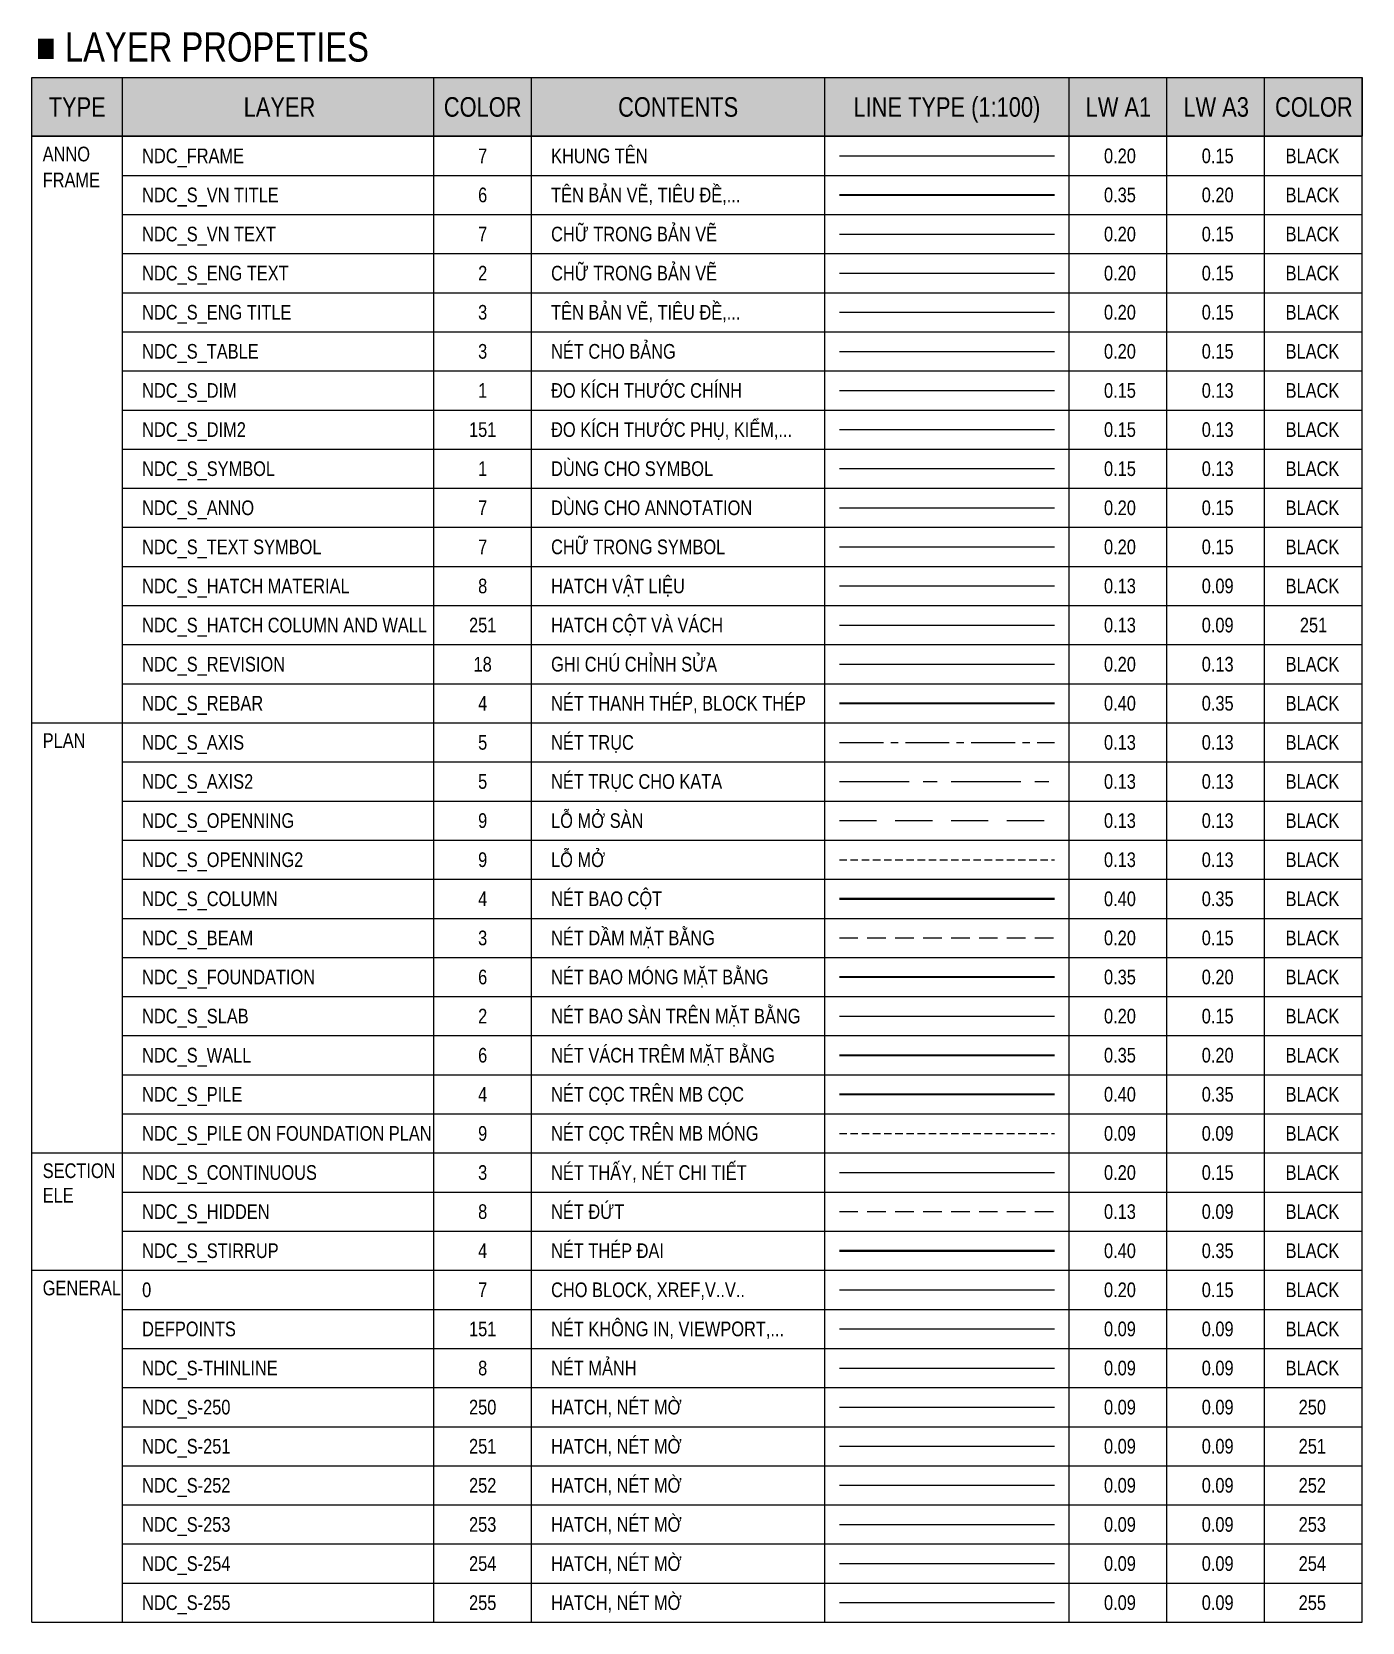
# Model space of a CAD drawing. Header units: millimetres. Extents: x -415354 to 883813, y -531490 to 486716.
# Drawn here: x -415354 to -392664, y 112038 to 139152 of the extents above; entities that cross this region are included whole.
import ezdxf
from ezdxf.enums import TextEntityAlignment as Align

# ---------------------------------------------------------------- set-up
doc = ezdxf.new("R2010")
doc.units = ezdxf.units.MM
doc.header["$MEASUREMENT"] = 0
for name, pattern in [('CENTER', [50.8, 31.75, -6.35, 6.35, -6.35]), ('CENTER2', [1.125, 0.75, -0.125, 0.125, -0.125]), ('DASHED', [19.05, 12.7, -6.35]), ('DASHED2', [9.525, 6.35, -3.175]), ('HIDDEN2', [4.7625, 3.175, -1.5875])]:
    doc.linetypes.add(name, pattern=pattern)
doc.layers.get('Defpoints').update_dxf_attribs({"lineweight": 9})
for name, color, linetype, lineweight in [('NDC_FRAME', 7, 'Continuous', 20), ('NDC_S-COLUMN', 4, 'Continuous', 40), ('NDC_S_250', 250, 'Continuous', 9), ('NDC_S_251', 251, 'Continuous', 9), ('NDC_S_252', 252, 'Continuous', 9), ('NDC_S_253', 253, 'Continuous', 9), ('NDC_S_254', 254, 'Continuous', 9), ('NDC_S_255', 255, 'Continuous', 9), ('NDC_S_ANNO', 7, 'Continuous', 20), ('NDC_S_AXIS', 5, 'CENTER2', 13), ('NDC_S_AXIS2', 5, 'CENTER', 13), ('NDC_S_BEAM', 3, 'HIDDEN2', 20), ('NDC_S_CONTINUOUS', 3, 'Continuous', 20), ('NDC_S_DIM', 1, 'Continuous', 15), ('NDC_S_DIM2', 151, 'Continuous', 15), ('NDC_S_ENG TEXT', 2, 'Continuous', 20), ('NDC_S_ENG TITLE', 3, 'Continuous', 20), ('NDC_S_FOUNDATION', 6, 'Continuous', 35), ('NDC_S_HATCH COLUMN AND WALL', 251, 'Continuous', 13), ('NDC_S_HATCH MATERIAL', 8, 'Continuous', 13), ('NDC_S_HIDDEN', 8, 'HIDDEN2', 13), ('NDC_S_LEADER', 1, 'Continuous', 15), ('NDC_S_OPENING', 9, 'DASHED2', 13), ('NDC_S_OPENING2', 9, 'DASHED', 13), ('NDC_S_PILE', 4, 'Continuous', 35), ('NDC_S_PILE ON FOUNDATION PLAN', 9, 'DASHED', 9), ('NDC_S_REBAR', 4, 'Continuous', 35), ('NDC_S_SLAB', 2, 'Continuous', 20), ('NDC_S_STIRRUP', 4, 'Continuous', 40), ('NDC_S_TEXT SYMBOL', 7, 'Continuous', 20), ('NDC_S_THIN LINE', 8, 'Continuous', 9), ('NDC_S_VN TEXT', 7, 'Continuous', 20), ('NDC_S_VN TITLE', 6, 'Continuous', 35), ('NDC_S_WALL', 6, 'Continuous', 35), ('NDC_Table', 3, 'Continuous', 20)]:
    doc.layers.add(name, color=color, linetype=linetype, lineweight=lineweight)
doc.layers.add('NDC_S_REVISION', color=18, linetype='Continuous', lineweight=20, plot=False)
doc.styles.add('NDC_VIE TXT', font='arial.ttf', dxfattribs={"width": 0.8})

msp = doc.modelspace()

# ---------------------------------------------------------------- hatches: boundary and pattern name
at = {"layer": 'NDC_S_253'}
h = msp.add_hatch(color=256, dxfattribs=at)
h.dxf.hatch_style = 1
h.paths.add_polyline_path([(-415353.9, 138371.3), (-392664.2, 138371.3), (-392664.2, 137371.3), (-415353.9, 137371.3)])

# ---------------------------------------------------------------- linework, layer by layer
msp.add_line((-401580.8, 117704.6), (-397914.2, 117704.6))
at = {"layer": 'Defpoints'}
msp.add_line((-401580.8, 117037.9), (-397914.2, 117037.9), dxfattribs=at)
at = {"layer": 'NDC_FRAME'}
for p, q in [((-415353.9, 112037.9), (-415353.9, 138371.3)), ((-415353.9, 138371.3), (-392664.2, 138371.3)), ((-413805.5, 112037.9), (-413805.5, 138371.3)), ((-408497.5, 112037.9), (-408497.5, 138371.3)), ((-406830.8, 112037.9), (-406830.8, 138371.3)), ((-401830.8, 112037.9), (-401830.8, 138371.3)), ((-397664.2, 112037.9), (-397664.2, 138371.3)), ((-397664.2, 112037.9), (-397664.2, 138371.3)), ((-395997.5, 112037.9), (-395997.5, 138371.3)), ((-394330.8, 112037.9), (-394330.8, 138371.3)), ((-392664.2, 112037.9), (-392664.2, 138371.3)), ((-401580.8, 137037.9), (-397914.2, 137037.9)), ((-413805.5, 132704.6), (-392664.2, 132704.6)), ((-413805.5, 132037.9), (-392664.2, 132037.9)), ((-413805.5, 131371.3), (-392664.2, 131371.3)), ((-413805.5, 130704.6), (-392664.2, 130704.6)), ((-413805.5, 130037.9), (-392664.2, 130037.9)), ((-413805.5, 129371.3), (-392664.2, 129371.3)), ((-413805.5, 128704.6), (-392664.2, 128704.6)), ((-413805.5, 128037.9), (-392664.2, 128037.9)), ((-415353.9, 127371.3), (-392664.2, 127371.3)), ((-413805.5, 126704.6), (-392664.2, 126704.6)), ((-413805.5, 126037.9), (-392664.2, 126037.9)), ((-413805.5, 125371.3), (-392664.2, 125371.3)), ((-413805.5, 124704.6), (-392664.2, 124704.6)), ((-413805.5, 124037.9), (-392664.2, 124037.9)), ((-413805.5, 123371.3), (-392664.2, 123371.3)), ((-413805.5, 122704.6), (-392664.2, 122704.6)), ((-413805.5, 122037.9), (-392664.2, 122037.9)), ((-413805.5, 121371.3), (-392664.2, 121371.3)), ((-413805.5, 120704.6), (-392664.2, 120704.6)), ((-415353.9, 120037.9), (-392664.2, 120037.9)), ((-413805.5, 119371.3), (-392664.2, 119371.3)), ((-413805.5, 118704.6), (-392664.2, 118704.6)), ((-415353.9, 118037.9), (-392664.2, 118037.9)), ((-413805.5, 117371.3), (-392664.2, 117371.3)), ((-413805.5, 116704.6), (-392664.2, 116704.6)), ((-413805.5, 116037.9), (-392664.2, 116037.9)), ((-413805.5, 115371.3), (-392664.2, 115371.3)), ((-413805.5, 114704.6), (-392664.2, 114704.6)), ((-413805.5, 114037.9), (-392664.2, 114037.9)), ((-413805.5, 113371.3), (-392664.2, 113371.3)), ((-413805.5, 112704.6), (-392664.2, 112704.6)), ((-415353.9, 112037.9), (-392664.2, 112037.9))]:
    msp.add_line(p, q, dxfattribs=at)
for points in [[(-415353.9, 137371.3), (-392664.2, 137371.3)], [(-413805.5, 136704.6), (-392664.2, 136704.6)], [(-413805.5, 136037.9), (-392664.2, 136037.9)], [(-413805.5, 135371.3), (-392664.2, 135371.3)], [(-413805.5, 134704.6), (-392664.2, 134704.6)], [(-413805.5, 134037.9), (-392664.2, 134037.9)], [(-413805.5, 133371.3), (-392664.2, 133371.3)]]:
    msp.add_lwpolyline(points, dxfattribs=at)
at = {"layer": 'NDC_S-COLUMN'}
msp.add_line((-401580.8, 124371.3), (-397914.2, 124371.3), dxfattribs=at)
at = {"layer": 'NDC_S_250'}
msp.add_line((-401580.8, 115704.6), (-397914.2, 115704.6), dxfattribs=at)
at = {"layer": 'NDC_S_251'}
msp.add_line((-401580.8, 115037.9), (-397914.2, 115037.9), dxfattribs=at)
at = {"layer": 'NDC_S_252'}
msp.add_line((-401580.8, 114371.3), (-397914.2, 114371.3), dxfattribs=at)
at = {"layer": 'NDC_S_253'}
msp.add_line((-401580.8, 113704.6), (-397914.2, 113704.6), dxfattribs=at)
msp.add_lwpolyline([(-415353.9, 138371.3), (-392664.2, 138371.3), (-392664.2, 137371.3), (-415353.9, 137371.3)], close=True, dxfattribs=at)
at = {"layer": 'NDC_S_254'}
msp.add_line((-401580.8, 113037.9), (-397914.2, 113037.9), dxfattribs=at)
at = {"layer": 'NDC_S_255'}
msp.add_line((-401580.8, 112371.3), (-397914.2, 112371.3), dxfattribs=at)
at = {"layer": 'NDC_S_ANNO'}
msp.add_line((-401580.8, 131037.9), (-397914.2, 131037.9), dxfattribs=at)
at = {"layer": 'NDC_S_AXIS', "ltscale": 1000}
msp.add_line((-401580.8, 127037.9), (-397914.2, 127037.9), dxfattribs=at)
at = {"layer": 'NDC_S_AXIS2', "ltscale": 37.5}
msp.add_line((-401580.8, 126371.3), (-397914.2, 126371.3), dxfattribs=at)
at = {"layer": 'NDC_S_BEAM', "ltscale": 100}
msp.add_line((-401580.8, 123704.6), (-397914.2, 123704.6), dxfattribs=at)
at = {"layer": 'NDC_S_CONTINUOUS'}
msp.add_line((-401580.8, 119704.6), (-397914.2, 119704.6), dxfattribs=at)
at = {"layer": 'NDC_S_DIM'}
msp.add_line((-401580.8, 133037.9), (-397914.2, 133037.9), dxfattribs=at)
at = {"layer": 'NDC_S_DIM2'}
msp.add_line((-401580.8, 132371.3), (-397914.2, 132371.3), dxfattribs=at)
at = {"layer": 'NDC_S_ENG TEXT'}
msp.add_line((-401580.8, 135037.9), (-397914.2, 135037.9), dxfattribs=at)
at = {"layer": 'NDC_S_ENG TITLE'}
msp.add_line((-401580.8, 134371.3), (-397914.2, 134371.3), dxfattribs=at)
at = {"layer": 'NDC_S_FOUNDATION'}
msp.add_line((-401580.8, 123037.9), (-397914.2, 123037.9), dxfattribs=at)
at = {"layer": 'NDC_S_HATCH COLUMN AND WALL'}
msp.add_line((-401580.8, 129037.9), (-397914.2, 129037.9), dxfattribs=at)
at = {"layer": 'NDC_S_HATCH MATERIAL'}
msp.add_line((-401580.8, 129704.6), (-397914.2, 129704.6), dxfattribs=at)
at = {"layer": 'NDC_S_HIDDEN', "ltscale": 100}
msp.add_line((-401580.8, 119037.9), (-397914.2, 119037.9), dxfattribs=at)
at = {"layer": 'NDC_S_LEADER'}
msp.add_line((-401580.8, 131704.6), (-397914.2, 131704.6), dxfattribs=at)
at = {"layer": 'NDC_S_OPENING', "ltscale": 100}
msp.add_line((-401580.8, 125704.6), (-397914.2, 125704.6), dxfattribs=at)
at = {"layer": 'NDC_S_OPENING2', "ltscale": 10}
msp.add_line((-401580.8, 125037.9), (-397914.2, 125037.9), dxfattribs=at)
at = {"layer": 'NDC_S_PILE'}
msp.add_line((-401580.8, 121037.9), (-397914.2, 121037.9), dxfattribs=at)
at = {"layer": 'NDC_S_PILE ON FOUNDATION PLAN', "ltscale": 10}
msp.add_line((-401580.8, 120371.3), (-397914.2, 120371.3), dxfattribs=at)
at = {"layer": 'NDC_S_REBAR'}
msp.add_line((-401580.8, 127704.6), (-397914.2, 127704.6), dxfattribs=at)
at = {"layer": 'NDC_S_REVISION'}
msp.add_line((-401580.8, 128371.3), (-397914.2, 128371.3), dxfattribs=at)
at = {"layer": 'NDC_S_SLAB'}
msp.add_line((-401580.8, 122371.3), (-397914.2, 122371.3), dxfattribs=at)
at = {"layer": 'NDC_S_STIRRUP'}
msp.add_line((-401580.8, 118371.3), (-397914.2, 118371.3), dxfattribs=at)
at = {"layer": 'NDC_S_TEXT SYMBOL'}
msp.add_line((-401580.8, 130371.3), (-397914.2, 130371.3), dxfattribs=at)
at = {"layer": 'NDC_S_THIN LINE'}
msp.add_line((-401580.8, 116371.3), (-397914.2, 116371.3), dxfattribs=at)
at = {"layer": 'NDC_S_VN TEXT'}
msp.add_line((-401580.8, 135704.6), (-397914.2, 135704.6), dxfattribs=at)
at = {"layer": 'NDC_S_VN TITLE'}
msp.add_line((-401580.8, 136371.3), (-397914.2, 136371.3), dxfattribs=at)
at = {"layer": 'NDC_S_WALL'}
msp.add_line((-401580.8, 121704.6), (-397914.2, 121704.6), dxfattribs=at)
at = {"layer": 'NDC_Table'}
msp.add_line((-401580.8, 133704.6), (-397914.2, 133704.6), dxfattribs=at)

# ---------------------------------------------------------------- texts
at = {"style": 'NDC_VIE TXT', "width": 0.8}
msp.add_text('7', height=250, dxfattribs=at).set_placement((-407664.2, 117704.6), align=Align.MIDDLE_CENTER)
at = {"layer": 'Defpoints', "style": 'NDC_VIE TXT', "width": 0.8}
msp.add_text('151', height=250, dxfattribs=at).set_placement((-407664.2, 117037.9), align=Align.MIDDLE_CENTER)
at = {"layer": 'NDC_FRAME', "style": 'NDC_VIE TXT', "width": 0.8}
msp.add_text('7', height=250, dxfattribs=at).set_placement((-407664.2, 137037.9), align=Align.MIDDLE_CENTER)
at = {"layer": 'NDC_S-COLUMN', "style": 'NDC_VIE TXT', "width": 0.8}
msp.add_text('4', height=250, dxfattribs=at).set_placement((-407664.2, 124371.3), align=Align.MIDDLE_CENTER)
at = {"layer": 'NDC_S_250', "style": 'NDC_VIE TXT', "width": 0.8}
msp.add_text('250', height=250, dxfattribs=at).set_placement((-407664.2, 115704.6), align=Align.MIDDLE_CENTER)
at = {"layer": 'NDC_S_251', "style": 'NDC_VIE TXT', "width": 0.8}
msp.add_text('251', height=250, dxfattribs=at).set_placement((-407664.2, 115037.9), align=Align.MIDDLE_CENTER)
at = {"layer": 'NDC_S_252', "style": 'NDC_VIE TXT', "width": 0.8}
msp.add_text('252', height=250, dxfattribs=at).set_placement((-407664.2, 114371.3), align=Align.MIDDLE_CENTER)
at = {"layer": 'NDC_S_253', "style": 'NDC_VIE TXT', "width": 0.8}
msp.add_text('253', height=250, dxfattribs=at).set_placement((-407664.2, 113704.6), align=Align.MIDDLE_CENTER)
at = {"layer": 'NDC_S_254', "style": 'NDC_VIE TXT', "width": 0.8}
msp.add_text('254', height=250, dxfattribs=at).set_placement((-407664.2, 113037.9), align=Align.MIDDLE_CENTER)
at = {"layer": 'NDC_S_255', "style": 'NDC_VIE TXT', "width": 0.8}
msp.add_text('255', height=250, dxfattribs=at).set_placement((-407664.2, 112371.3), align=Align.MIDDLE_CENTER)
at = {"layer": 'NDC_S_ANNO', "style": 'NDC_VIE TXT', "width": 0.8}
msp.add_text('7', height=250, dxfattribs=at).set_placement((-407664.2, 131037.9), align=Align.MIDDLE_CENTER)
at = {"layer": 'NDC_S_AXIS', "style": 'NDC_VIE TXT', "width": 0.8}
msp.add_text('5', height=250, dxfattribs=at).set_placement((-407664.2, 127037.9), align=Align.MIDDLE_CENTER)
at = {"layer": 'NDC_S_AXIS2', "style": 'NDC_VIE TXT', "width": 0.8}
msp.add_text('5', height=250, dxfattribs=at).set_placement((-407664.2, 126371.3), align=Align.MIDDLE_CENTER)
at = {"layer": 'NDC_S_BEAM', "style": 'NDC_VIE TXT', "width": 0.8}
msp.add_text('3', height=250, dxfattribs=at).set_placement((-407664.2, 123704.6), align=Align.MIDDLE_CENTER)
at = {"layer": 'NDC_S_CONTINUOUS', "style": 'NDC_VIE TXT', "width": 0.8}
msp.add_text('3', height=250, dxfattribs=at).set_placement((-407664.2, 119704.6), align=Align.MIDDLE_CENTER)
at = {"layer": 'NDC_S_DIM', "style": 'NDC_VIE TXT', "width": 0.8}
msp.add_text('1', height=250, dxfattribs=at).set_placement((-407664.2, 133037.9), align=Align.MIDDLE_CENTER)
at = {"layer": 'NDC_S_DIM2', "style": 'NDC_VIE TXT', "width": 0.8}
msp.add_text('151', height=250, dxfattribs=at).set_placement((-407664.2, 132371.3), align=Align.MIDDLE_CENTER)
at = {"layer": 'NDC_S_ENG TEXT', "style": 'NDC_VIE TXT', "width": 0.8}
msp.add_text('2', height=250, dxfattribs=at).set_placement((-407664.2, 135037.9), align=Align.MIDDLE_CENTER)
at = {"layer": 'NDC_S_ENG TITLE', "style": 'NDC_VIE TXT', "width": 0.8}
msp.add_text('3', height=250, dxfattribs=at).set_placement((-407664.2, 134371.3), align=Align.MIDDLE_CENTER)
at = {"layer": 'NDC_S_FOUNDATION', "style": 'NDC_VIE TXT', "width": 0.8}
msp.add_text('6', height=250, dxfattribs=at).set_placement((-407664.2, 123037.9), align=Align.MIDDLE_CENTER)
at = {"layer": 'NDC_S_HATCH COLUMN AND WALL', "style": 'NDC_VIE TXT', "width": 0.8}
msp.add_text('251', height=250, dxfattribs=at).set_placement((-407664.2, 129037.9), align=Align.MIDDLE_CENTER)
at = {"layer": 'NDC_S_HATCH MATERIAL', "style": 'NDC_VIE TXT', "width": 0.8}
msp.add_text('8', height=250, dxfattribs=at).set_placement((-407664.2, 129704.6), align=Align.MIDDLE_CENTER)
at = {"layer": 'NDC_S_HIDDEN', "style": 'NDC_VIE TXT', "width": 0.8}
msp.add_text('8', height=250, dxfattribs=at).set_placement((-407664.2, 119037.9), align=Align.MIDDLE_CENTER)
at = {"layer": 'NDC_S_LEADER', "style": 'NDC_VIE TXT', "width": 0.8}
msp.add_text('1', height=250, dxfattribs=at).set_placement((-407664.2, 131704.6), align=Align.MIDDLE_CENTER)
at = {"layer": 'NDC_S_OPENING', "style": 'NDC_VIE TXT', "width": 0.8}
msp.add_text('9', height=250, dxfattribs=at).set_placement((-407664.2, 125704.6), align=Align.MIDDLE_CENTER)
at = {"layer": 'NDC_S_OPENING2', "style": 'NDC_VIE TXT', "width": 0.8}
msp.add_text('9', height=250, dxfattribs=at).set_placement((-407664.2, 125037.9), align=Align.MIDDLE_CENTER)
at = {"layer": 'NDC_S_PILE', "style": 'NDC_VIE TXT', "width": 0.8}
msp.add_text('4', height=250, dxfattribs=at).set_placement((-407664.2, 121037.9), align=Align.MIDDLE_CENTER)
at = {"layer": 'NDC_S_PILE ON FOUNDATION PLAN', "style": 'NDC_VIE TXT', "width": 0.8}
msp.add_text('9', height=250, dxfattribs=at).set_placement((-407664.2, 120371.3), align=Align.MIDDLE_CENTER)
at = {"layer": 'NDC_S_REBAR', "style": 'NDC_VIE TXT', "width": 0.8}
msp.add_text('4', height=250, dxfattribs=at).set_placement((-407664.2, 127704.6), align=Align.MIDDLE_CENTER)
at = {"layer": 'NDC_S_REVISION', "style": 'NDC_VIE TXT', "width": 0.8}
msp.add_text('18', height=250, dxfattribs=at).set_placement((-407664.2, 128371.3), align=Align.MIDDLE_CENTER)
at = {"layer": 'NDC_S_SLAB', "style": 'NDC_VIE TXT', "width": 0.8}
msp.add_text('2', height=250, dxfattribs=at).set_placement((-407664.2, 122371.3), align=Align.MIDDLE_CENTER)
at = {"layer": 'NDC_S_STIRRUP', "style": 'NDC_VIE TXT', "width": 0.8}
msp.add_text('4', height=250, dxfattribs=at).set_placement((-407664.2, 118371.3), align=Align.MIDDLE_CENTER)
at = {"layer": 'NDC_S_TEXT SYMBOL', "style": 'NDC_VIE TXT', "width": 0.8}
msp.add_text('7', height=250, dxfattribs=at).set_placement((-407664.2, 130371.3), align=Align.MIDDLE_CENTER)
at = {"layer": 'NDC_S_THIN LINE', "style": 'NDC_VIE TXT', "width": 0.8}
msp.add_text('8', height=250, dxfattribs=at).set_placement((-407664.2, 116371.3), align=Align.MIDDLE_CENTER)
at = {"layer": 'NDC_S_VN TEXT', "color": 3, "style": 'NDC_VIE TXT', "width": 0.8}
for s, height, p in [('■ LAYER PROPETIES', 500, (-415282, 138895)), ('KHUNG TÊN', 250, (-406497.5, 137037.9)), ('ANNO', 250, (-415168.1, 137069)), ('NDC_FRAME', 250, (-413472.2, 137037.9)), ('0.20', 250, (-397067.6, 137037.9)), ('0.15', 250, (-395400.9, 137037.9)), ('BLACK', 250, (-393970.6, 137037.9)), ('FRAME', 250, (-415168.1, 136627.2)), ('NDC_S_VN TITLE', 250, (-413472.2, 136371.3)), ('TÊN BẢN VẼ, TIÊU ĐỀ,...', 250, (-406497.5, 136371.3)), ('0.35', 250, (-397067.6, 136371.3)), ('0.20', 250, (-395400.9, 136371.3)), ('BLACK', 250, (-393970.6, 136371.3)), ('CHỮ TRONG BẢN VẼ', 250, (-406497.5, 135704.6)), ('NDC_S_VN TEXT', 250, (-413472.2, 135704.6)), ('0.20', 250, (-397067.6, 135704.6)), ('0.15', 250, (-395400.9, 135704.6)), ('BLACK', 250, (-393970.6, 135704.6)), ('NDC_S_ENG TEXT', 250, (-413472.2, 135037.9)), ('CHỮ TRONG BẢN VẼ', 250, (-406497.5, 135037.9)), ('0.20', 250, (-397067.6, 135037.9)), ('0.15', 250, (-395400.9, 135037.9)), ('BLACK', 250, (-393970.6, 135037.9)), ('NDC_S_ENG TITLE', 250, (-413472.2, 134371.3)), ('TÊN BẢN VẼ, TIÊU ĐỀ,...', 250, (-406497.5, 134371.3)), ('0.20', 250, (-397067.6, 134371.3)), ('0.15', 250, (-395400.9, 134371.3)), ('BLACK', 250, (-393970.6, 134371.3)), ('NDC_S_TABLE', 250, (-413472.2, 133704.6)), ('NÉT CHO BẢNG', 250, (-406497.5, 133704.6)), ('0.20', 250, (-397067.6, 133704.6)), ('0.15', 250, (-395400.9, 133704.6)), ('BLACK', 250, (-393970.6, 133704.6)), ('NDC_S_DIM', 250, (-413472.2, 133037.9)), ('ĐO KÍCH THƯỚC CHÍNH ', 250, (-406497.5, 133037.9)), ('0.15', 250, (-397067.6, 133037.9)), ('0.13', 250, (-395400.9, 133037.9)), ('BLACK', 250, (-393970.6, 133037.9)), ('NDC_S_DIM2', 250, (-413472.2, 132371.3)), ('ĐO KÍCH THƯỚC PHỤ, KIỂM,...', 250, (-406497.5, 132371.3)), ('0.15', 250, (-397067.6, 132371.3)), ('0.13', 250, (-395400.9, 132371.3)), ('BLACK', 250, (-393970.6, 132371.3)), ('NDC_S_SYMBOL', 250, (-413472.2, 131704.6)), ('DÙNG CHO SYMBOL', 250, (-406497.5, 131704.6)), ('0.15', 250, (-397067.6, 131704.6)), ('0.13', 250, (-395400.9, 131704.6)), ('BLACK', 250, (-393970.6, 131704.6)), ('NDC_S_ANNO', 250, (-413472.2, 131037.9)), ('DÙNG CHO ANNOTATION', 250, (-406497.5, 131037.9)), ('0.20', 250, (-397067.6, 131037.9)), ('0.15', 250, (-395400.9, 131037.9)), ('BLACK', 250, (-393970.6, 131037.9)), ('NDC_S_TEXT SYMBOL', 250, (-413472.2, 130371.3)), ('CHỮ TRONG SYMBOL', 250, (-406497.5, 130371.3)), ('0.20', 250, (-397067.6, 130371.3)), ('0.15', 250, (-395400.9, 130371.3)), ('BLACK', 250, (-393970.6, 130371.3)), ('HATCH VẬT LIỆU', 250, (-406497.5, 129704.6)), ('NDC_S_HATCH MATERIAL', 250, (-413472.2, 129704.6)), ('0.13', 250, (-397067.6, 129704.6)), ('0.09', 250, (-395400.9, 129704.6)), ('BLACK', 250, (-393970.6, 129704.6)), ('NDC_S_HATCH COLUMN AND WALL', 250, (-413472.2, 129037.9)), ('HATCH CỘT VÀ VÁCH', 250, (-406497.5, 129037.9)), ('0.13', 250, (-397067.6, 129037.9)), ('0.09', 250, (-395400.9, 129037.9)), ('251', 250, (-393727.7, 129037.9)), ('GHI CHÚ CHỈNH SỬA', 250, (-406497.5, 128371.3)), ('NDC_S_REVISION', 250, (-413472.2, 128371.3)), ('0.20', 250, (-397067.6, 128371.3)), ('0.13', 250, (-395400.9, 128371.3)), ('BLACK', 250, (-393970.6, 128371.3)), ('NDC_S_REBAR', 250, (-413472.2, 127704.6)), ('NÉT THANH THÉP, BLOCK THÉP', 250, (-406497.5, 127704.6)), ('0.40', 250, (-397067.6, 127704.6)), ('0.35', 250, (-395400.9, 127704.6)), ('BLACK', 250, (-393970.6, 127704.6)), ('PLAN', 250, (-415168.1, 127069)), ('NÉT TRỤC', 250, (-406497.5, 127037.9)), ('NDC_S_AXIS', 250, (-413472.2, 127037.9)), ('0.13', 250, (-397067.6, 127037.9)), ('0.13', 250, (-395400.9, 127037.9)), ('BLACK', 250, (-393970.6, 127037.9)), ('NDC_S_AXIS2', 250, (-413472.2, 126371.3)), ('NÉT TRỤC CHO KATA', 250, (-406497.5, 126371.3)), ('0.13', 250, (-397067.6, 126371.3)), ('0.13', 250, (-395400.9, 126371.3)), ('BLACK', 250, (-393970.6, 126371.3)), ('NDC_S_OPENNING', 250, (-413472.2, 125704.6)), ('LỖ MỞ SÀN', 250, (-406497.5, 125704.6)), ('0.13', 250, (-397067.6, 125704.6)), ('0.13', 250, (-395400.9, 125704.6)), ('BLACK', 250, (-393970.6, 125704.6)), ('NDC_S_OPENNING2', 250, (-413472.2, 125037.9)), ('LỖ MỞ', 250, (-406497.5, 125037.9)), ('0.13', 250, (-397067.6, 125037.9)), ('0.13', 250, (-395400.9, 125037.9)), ('BLACK', 250, (-393970.6, 125037.9)), ('NDC_S_COLUMN', 250, (-413472.2, 124371.3)), ('NÉT BAO CỘT', 250, (-406497.5, 124371.3)), ('0.40', 250, (-397067.6, 124371.3)), ('0.35', 250, (-395400.9, 124371.3)), ('BLACK', 250, (-393970.6, 124371.3)), ('NDC_S_BEAM', 250, (-413472.2, 123704.6)), ('NÉT DẦM MẶT BẰNG', 250, (-406497.5, 123704.6)), ('0.20', 250, (-397067.6, 123704.6)), ('0.15', 250, (-395400.9, 123704.6)), ('BLACK', 250, (-393970.6, 123704.6)), ('NDC_S_FOUNDATION', 250, (-413472.2, 123037.9)), ('NÉT BAO MÓNG MẶT BẰNG', 250, (-406497.5, 123037.9)), ('0.35', 250, (-397067.6, 123037.9)), ('0.20', 250, (-395400.9, 123037.9)), ('BLACK', 250, (-393970.6, 123037.9)), ('NÉT BAO SÀN TRÊN MẶT BẰNG', 250, (-406497.5, 122371.3)), ('NDC_S_SLAB', 250, (-413472.2, 122371.3)), ('0.20', 250, (-397067.6, 122371.3)), ('0.15', 250, (-395400.9, 122371.3)), ('BLACK', 250, (-393970.6, 122371.3)), ('NDC_S_WALL', 250, (-413472.2, 121704.6)), ('NÉT VÁCH TRÊM MẶT BẰNG', 250, (-406497.5, 121704.6)), ('0.35', 250, (-397067.6, 121704.6)), ('0.20', 250, (-395400.9, 121704.6)), ('BLACK', 250, (-393970.6, 121704.6)), ('NÉT CỌC TRÊN MB CỌC', 250, (-406497.5, 121037.9)), ('NDC_S_PILE', 250, (-413472.2, 121037.9)), ('0.40', 250, (-397067.6, 121037.9)), ('0.35', 250, (-395400.9, 121037.9)), ('BLACK', 250, (-393970.6, 121037.9)), ('NDC_S_PILE ON FOUNDATION PLAN', 250, (-413472.2, 120371.3)), ('NÉT CỌC TRÊN MB MÓNG', 250, (-406497.5, 120371.3)), ('0.09', 250, (-397067.6, 120371.3)), ('0.09', 250, (-395400.9, 120371.3)), ('BLACK', 250, (-393970.6, 120371.3)), ('SECTION', 250, (-415168.1, 119735.6)), ('NÉT THẤY, NÉT CHI TIẾT', 250, (-406497.5, 119704.6)), ('NDC_S_CONTINUOUS', 250, (-413472.2, 119704.6)), ('0.20', 250, (-397067.6, 119704.6)), ('0.15', 250, (-395400.9, 119704.6)), ('BLACK', 250, (-393970.6, 119704.6)), ('ELE', 250, (-415168.1, 119318)), ('NDC_S_HIDDEN', 250, (-413472.2, 119037.9)), ('NÉT ĐỨT', 250, (-406497.5, 119037.9)), ('0.13', 250, (-397067.6, 119037.9)), ('0.09', 250, (-395400.9, 119037.9)), ('BLACK', 250, (-393970.6, 119037.9)), ('NDC_S_STIRRUP', 250, (-413472.2, 118371.3)), ('NÉT THÉP ĐAI', 250, (-406497.5, 118371.3)), ('0.40', 250, (-397067.6, 118371.3)), ('0.35', 250, (-395400.9, 118371.3)), ('BLACK', 250, (-393970.6, 118371.3)), ('GENERAL', 250, (-415168.1, 117735.6)), ('0', 250, (-413472.2, 117704.6)), ('CHO BLOCK, XREF,V..V..', 250, (-406497.5, 117704.6)), ('0.20', 250, (-397067.6, 117704.6)), ('0.15', 250, (-395400.9, 117704.6)), ('BLACK', 250, (-393970.6, 117704.6)), ('DEFPOINTS', 250, (-413472.2, 117037.9)), ('NÉT KHÔNG IN, VIEWPORT,...', 250, (-406497.5, 117037.9)), ('0.09', 250, (-397067.6, 117037.9)), ('0.09', 250, (-395400.9, 117037.9)), ('BLACK', 250, (-393970.6, 117037.9)), ('NDC_S-THINLINE', 250, (-413472.2, 116371.3)), ('NÉT MẢNH', 250, (-406497.5, 116371.3)), ('0.09', 250, (-397067.6, 116371.3)), ('0.09', 250, (-395400.9, 116371.3)), ('BLACK', 250, (-393970.6, 116371.3)), ('NDC_S-250', 250, (-413472.2, 115704.6)), ('HATCH, NÉT MỜ', 250, (-406497.5, 115704.6)), ('0.09', 250, (-397067.6, 115704.6)), ('0.09', 250, (-395400.9, 115704.6)), ('250', 250, (-393747.9, 115704.6)), ('NDC_S-251', 250, (-413472.2, 115037.9)), ('HATCH, NÉT MỜ', 250, (-406497.5, 115037.9)), ('0.09', 250, (-397067.6, 115037.9)), ('0.09', 250, (-395400.9, 115037.9)), ('251', 250, (-393747.9, 115037.9)), ('NDC_S-252', 250, (-413472.2, 114371.3)), ('HATCH, NÉT MỜ', 250, (-406497.5, 114371.3)), ('0.09', 250, (-397067.6, 114371.3)), ('0.09', 250, (-395400.9, 114371.3)), ('252', 250, (-393747.9, 114371.3)), ('HATCH, NÉT MỜ', 250, (-406497.5, 113704.6)), ('NDC_S-253', 250, (-413472.2, 113704.6)), ('0.09', 250, (-397067.6, 113704.6)), ('0.09', 250, (-395400.9, 113704.6)), ('253', 250, (-393747.9, 113704.6)), ('NDC_S-254', 250, (-413472.2, 113037.9)), ('HATCH, NÉT MỜ', 250, (-406497.5, 113037.9)), ('0.09', 250, (-397067.6, 113037.9)), ('0.09', 250, (-395400.9, 113037.9)), ('254', 250, (-393747.9, 113037.9)), ('HATCH, NÉT MỜ', 250, (-406497.5, 112371.3)), ('NDC_S-255', 250, (-413472.2, 112371.3)), ('0.09', 250, (-397067.6, 112371.3)), ('0.09', 250, (-395400.9, 112371.3)), ('255', 250, (-393747.9, 112371.3))]:
    msp.add_text(s, height=height, dxfattribs=at).set_placement(p, align=Align.MIDDLE_LEFT)
for s, height, p in [('TYPE', 333.33, (-414579.2, 137871.3)), ('LAYER', 333.33, (-411129.5, 137871.3)), ('COLOR', 333.33, (-407664.2, 137871.3)), ('CONTENTS', 333.33, (-404330.8, 137871.3)), ('LINE TYPE (1:100)', 333.333, (-399747.5, 137871.3)), ('LW A1', 333.33, (-396821.6, 137871.3)), ('LW A3', 333.33, (-395154.9, 137871.3)), ('COLOR', 333.33, (-393488.3, 137871.3))]:
    msp.add_text(s, height=height, dxfattribs=at).set_placement(p, align=Align.MIDDLE_CENTER)
at = {"layer": 'NDC_S_VN TEXT', "style": 'NDC_VIE TXT', "width": 0.8}
msp.add_text('7', height=250, dxfattribs=at).set_placement((-407664.2, 135704.6), align=Align.MIDDLE_CENTER)
at = {"layer": 'NDC_S_VN TITLE', "style": 'NDC_VIE TXT', "width": 0.8}
msp.add_text('6', height=250, dxfattribs=at).set_placement((-407664.2, 136371.3), align=Align.MIDDLE_CENTER)
at = {"layer": 'NDC_S_WALL', "style": 'NDC_VIE TXT', "width": 0.8}
msp.add_text('6', height=250, dxfattribs=at).set_placement((-407664.2, 121704.6), align=Align.MIDDLE_CENTER)
at = {"layer": 'NDC_Table', "style": 'NDC_VIE TXT', "width": 0.8}
msp.add_text('3', height=250, dxfattribs=at).set_placement((-407664.2, 133704.6), align=Align.MIDDLE_CENTER)

doc.saveas('drawing.dxf')
